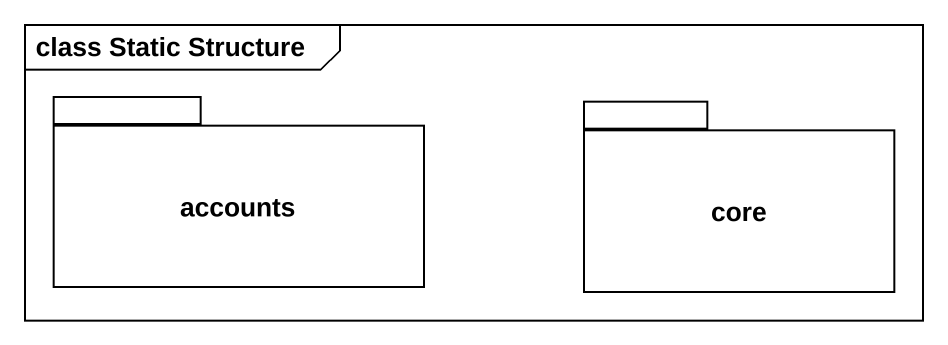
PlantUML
@startuml
mainframe class Static Structure
package accounts {
}
package core {
}
@enduml
